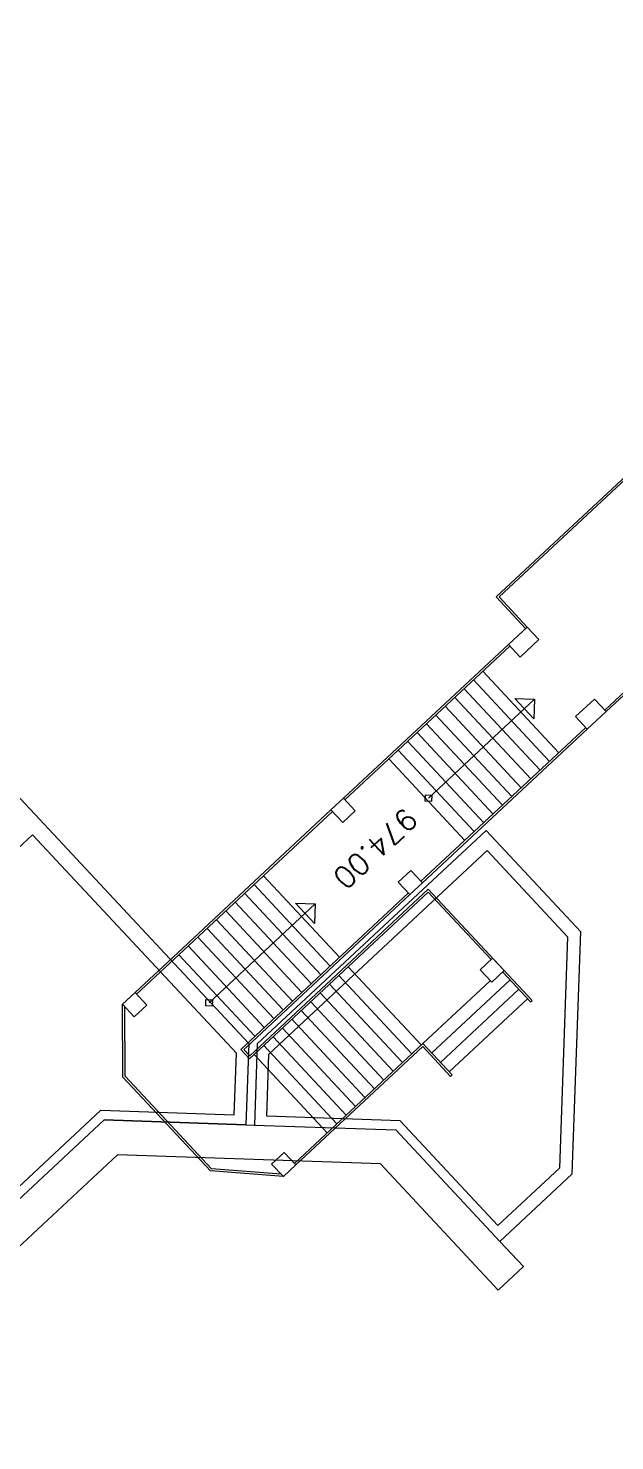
# Model space of a CAD drawing. Header units: inches. Extents: x 733725 to 1472938, y 4017711 to 8040520.
# Drawn here: x 734764.29 to 734777.98, y 4018793.85 to 4018826.82 of the extents above; entities that cross this region are included whole.
import ezdxf
from ezdxf.enums import TextEntityAlignment as Align

# ---------------------------------------------------------------- set-up
doc = ezdxf.new("R2010")
doc.units = ezdxf.units.IN
doc.header["$MEASUREMENT"] = 0
doc.layers.add('H-HARAM3', color=123, linetype='Continuous', lineweight=5)
doc.layers.add('H-MAFSALL', color=31, linetype='Continuous', lineweight=13)
doc.styles.add('ROMANS', font='romans')

msp = doc.modelspace()

# ---------------------------------------------------------------- hatches: boundary and pattern name
at = {"layer": 'H-MAFSALL'}
h = msp.add_hatch(dxfattribs=at)
h.set_pattern_fill('ANGLE', color=256, scale=0.3, angle=45, style=0)
h.set_pattern_definition([(44.999999983, (-0.0012, 0.0002), (-1.4817422595, 1.4817422604), [1.524, -0.5715]), (134.999999983, (-0.0012, 0.0002), (-1.4817422604, -1.4817422595), [1.524, -0.5715])])
edge = h.paths.add_edge_path(flags=16)
edge.add_arc((734483.445, 4019138.19), 8, -50, 310)
edge = h.paths.add_edge_path(flags=16)
edge.add_arc((735041.69, 4018744.78), 5, 130, 310)
edge.add_arc((735041.69, 4018744.78), 5, -50, 130)
edge = h.paths.add_edge_path(flags=16)
edge.add_arc((734929.449, 4018650.032), 10, 307.1029, 310)
edge.add_line((734935.877, 4018642.372), (734935.481, 4018642.057))
edge = h.paths.add_edge_path(flags=16)
edge.add_arc((734448.304, 4018988.959), 5, -50, 310)
edge = h.paths.add_edge_path(flags=16)
edge.add_arc((734929.449, 4018650.032), 10, -50, 310)
edge = h.paths.add_edge_path()
edge.add_line((734470.495, 4018819.804), (734535.003, 4018852.189))
edge.add_line((734535.003, 4018852.189), (734535.003, 4018852.189))
edge.add_line((734535.003, 4018852.189), (734572.914, 4018810.916))
edge.add_arc((734615.714, 4018815.067), 43, 185.5397, 259.5981)
edge.add_line((734607.95, 4018772.774), (734656.259, 4018720.181))
edge.add_line((734656.259, 4018720.181), (734681.017, 4018702.881))
edge.add_line((734681.017, 4018702.881), (734689.467, 4018687.669))
edge.add_line((734689.467, 4018687.669), (734694.857, 4018680.12))
edge.add_line((734694.857, 4018680.12), (734719.321, 4018651.346))
edge.add_line((734719.321, 4018651.346), (734735.321, 4018631.946))
edge.add_line((734735.321, 4018631.946), (734738.811, 4018624.304))
edge.add_line((734738.811, 4018624.304), (734748.26, 4018603.512))
edge.add_line((734748.26, 4018603.512), (734747.516, 4018601.656))
edge.add_arc((734785.506, 4018511.871), 97.491, 107.72929, 112.93457, ccw=False)
edge.add_arc((734656.551, 4018541.881), 117.492, 25.08126, 32.34036, ccw=False)
edge.add_line((734762.964, 4018591.686), (734809.18, 4018581.942))
edge.add_line((734809.18, 4018581.942), (734866.219, 4018571.729))
edge.add_line((734866.219, 4018571.729), (734867.898, 4018578.513))
edge.add_line((734867.898, 4018578.513), (734907.725, 4018615.005))
edge.add_line((734907.725, 4018615.005), (734912.431, 4018609.829))
edge.add_line((734912.431, 4018609.829), (734975.64, 4018667.103))
edge.add_line((734975.64, 4018667.103), (734970.981, 4018672.229))
edge.add_line((734970.981, 4018672.229), (735032.04, 4018727.74))
edge.add_line((735032.04, 4018727.74), (735037.306, 4018722.006))
edge.add_line((735037.306, 4018722.006), (735052.413, 4018735.663))
edge.add_line((735052.413, 4018735.663), (735059.338, 4018741.922))
edge.add_line((735059.338, 4018741.922), (735066.401, 4018748.341))
edge.add_line((735066.401, 4018748.341), (735061.106, 4018754.165))
edge.add_line((735061.106, 4018754.165), (735117.118, 4018805.091))
edge.add_line((735117.118, 4018805.091), (735104.817, 4018818.622))
edge.add_line((735104.817, 4018818.622), (734958.677, 4018685.762))
edge.add_line((734958.677, 4018685.762), (734951.519, 4018693.635))
edge.add_line((734951.519, 4018693.635), (734933.872, 4018677.591))
edge.add_line((734933.872, 4018677.591), (734905.385, 4018651.693))
edge.add_line((734905.385, 4018651.693), (734888.108, 4018635.985))
edge.add_line((734888.108, 4018635.985), (734892.767, 4018630.86))
edge.add_line((734892.767, 4018630.86), (734854.667, 4018596.221))
edge.add_line((734854.667, 4018596.221), (734784.293, 4018608.823))
edge.add_arc((734788.7, 4018633.431), 25, 217.1653, 259.8479, ccw=False)
edge.add_line((734768.777, 4018618.328), (734704.047, 4018703.715))
edge.add_line((734704.047, 4018703.715), (734708.534, 4018710.947))
edge.add_line((734708.534, 4018710.947), (734700.207, 4018716.114))
edge.add_line((734700.207, 4018716.114), (734704.039, 4018722.289))
edge.add_line((734704.039, 4018722.289), (734698.091, 4018725.98))
edge.add_line((734698.091, 4018725.98), (734702.273, 4018732.721))
edge.add_line((734702.273, 4018732.721), (734702.336, 4018732.679))
edge.add_arc((734708.117, 4018741.415), 10.475, 236.5024, 314.0512)
edge.add_line((734715.401, 4018733.886), (734717.159, 4018735.485))
edge.add_line((734717.159, 4018735.485), (734722.231, 4018740.095))
edge.add_line((734722.231, 4018740.095), (734720.065, 4018742.478))
edge.add_line((734720.065, 4018742.478), (734726.132, 4018747.994))
edge.add_line((734726.132, 4018747.994), (734719.41, 4018755.387))
edge.add_line((734719.41, 4018755.387), (734713.218, 4018749.758))
edge.add_line((734713.218, 4018749.758), (734710.291, 4018752.978))
edge.add_line((734710.291, 4018752.978), (734716.483, 4018758.607))
edge.add_line((734716.483, 4018758.607), (734709.759, 4018766.003))
edge.add_line((734709.759, 4018766.003), (734703.567, 4018760.373))
edge.add_line((734703.567, 4018760.373), (734700.64, 4018763.593))
edge.add_line((734700.64, 4018763.593), (734706.832, 4018769.222))
edge.add_line((734706.832, 4018769.222), (734700.111, 4018776.616))
edge.add_line((734700.111, 4018776.616), (734694.4, 4018771.424))
edge.add_line((734694.4, 4018771.424), (734692.234, 4018773.807))
edge.add_line((734692.234, 4018773.807), (734686.631, 4018768.713))
edge.add_line((734686.631, 4018768.713), (734683.931, 4018766.258))
edge.add_arc((734691.488, 4018755.604), 13.062, 125.3471, 234.1486)
edge.add_line((734683.838, 4018745.017), (734679.674, 4018738.306))
edge.add_line((734679.674, 4018738.306), (734673.726, 4018741.996))
edge.add_line((734673.726, 4018741.996), (734673.41, 4018741.491))
edge.add_line((734673.41, 4018741.491), (734673.274, 4018741.576))
edge.add_line((734673.274, 4018741.576), (734669.424, 4018735.372))
edge.add_line((734669.424, 4018735.372), (734662.891, 4018739.425))
edge.add_line((734662.891, 4018739.425), (734661.12, 4018740.524))
edge.add_line((734661.12, 4018740.524), (734662.269, 4018742.424))
edge.add_line((734662.269, 4018742.424), (734639.091, 4018767.919))
edge.add_line((734639.091, 4018767.919), (734644.863, 4018773.166))
edge.add_line((734644.863, 4018773.166), (734641.27, 4018777.117))
edge.add_line((734641.27, 4018777.117), (734635.499, 4018771.87))
edge.add_line((734635.499, 4018771.87), (734624.539, 4018783.924))
edge.add_line((734624.539, 4018783.924), (734623.801, 4018783.25))
edge.add_line((734623.801, 4018783.25), (734611.491, 4018796.79))
edge.add_line((734611.491, 4018796.79), (734615.969, 4018800.904))
edge.add_line((734615.969, 4018800.904), (734613.206, 4018803.943))
edge.add_line((734613.206, 4018803.943), (734611.359, 4018802.264))
edge.add_line((734611.359, 4018802.264), (734611.02, 4018802.637))
edge.add_line((734611.02, 4018802.637), (734608.08, 4018802.777))
edge.add_line((734608.08, 4018802.777), (734607.708, 4018802.438))
edge.add_line((734607.708, 4018802.438), (734600.959, 4018809.861))
edge.add_line((734600.959, 4018809.861), (734601.332, 4018810.2))
edge.add_line((734601.332, 4018810.2), (734601.471, 4018813.14))
edge.add_line((734601.471, 4018813.14), (734601.133, 4018813.512))
edge.add_line((734601.133, 4018813.512), (734602.98, 4018815.191))
edge.add_line((734602.98, 4018815.191), (734600.195, 4018818.254))
edge.add_line((734600.195, 4018818.254), (734595.696, 4018814.164))
edge.add_line((734595.696, 4018814.164), (734583.386, 4018827.704))
edge.add_line((734583.386, 4018827.704), (734584.128, 4018828.375))
edge.add_line((734584.128, 4018828.375), (734573.169, 4018840.43))
edge.add_line((734573.169, 4018840.43), (734578.94, 4018845.677))
edge.add_line((734578.94, 4018845.677), (734575.348, 4018849.628))
edge.add_line((734575.348, 4018849.628), (734569.576, 4018844.381))
edge.add_line((734569.576, 4018844.381), (734546.398, 4018869.875))
edge.add_line((734546.398, 4018869.875), (734544.397, 4018868.912))
edge.add_line((734544.397, 4018868.912), (734540.057, 4018877.668))
edge.add_line((734540.057, 4018877.668), (734546.599, 4018880.911))
edge.add_line((734546.599, 4018880.911), (734546.526, 4018881.057))
edge.add_line((734546.526, 4018881.057), (734547.06, 4018881.322))
edge.add_line((734547.06, 4018881.322), (734543.952, 4018887.593))
edge.add_line((734543.952, 4018887.593), (734551.028, 4018891.101))
edge.add_arc((734562.294, 4018897.711), 13.062, 210.4016, 319.2031)
edge.add_line((734572.182, 4018889.177), (734580.485, 4018896.725))
edge.add_line((734580.485, 4018896.725), (734578.319, 4018899.107))
edge.add_line((734578.319, 4018899.107), (734584.029, 4018904.299))
edge.add_line((734584.029, 4018904.299), (734577.183, 4018911.579))
edge.add_line((734577.183, 4018911.579), (734571.116, 4018906.063))
edge.add_line((734571.116, 4018906.063), (734568.189, 4018909.283))
edge.add_line((734568.189, 4018909.283), (734574.256, 4018914.799))
edge.add_line((734574.256, 4018914.799), (734567.532, 4018922.195))
edge.add_line((734567.532, 4018922.195), (734561.465, 4018916.679))
edge.add_line((734561.465, 4018916.679), (734558.538, 4018919.898))
edge.add_line((734558.538, 4018919.898), (734564.605, 4018925.414))
edge.add_line((734564.605, 4018925.414), (734558.008, 4018932.921))
edge.add_line((734558.008, 4018932.921), (734551.941, 4018927.405))
edge.add_line((734551.941, 4018927.405), (734549.774, 4018929.787))
edge.add_line((734549.774, 4018929.787), (734542.945, 4018923.578))
edge.add_arc((734549.637, 4018915.633), 10.388, 130.1084, 208.8482)
edge.add_line((734540.538, 4018910.621), (734533.43, 4018907.097))
edge.add_line((734533.43, 4018907.097), (734530.321, 4018913.369))
edge.add_line((734530.321, 4018913.369), (734523.81, 4018910.141))
edge.add_line((734523.81, 4018910.141), (734519.422, 4018918.991))
edge.add_line((734519.422, 4018918.991), (734518.414, 4018918.49))
edge.add_line((734518.414, 4018918.49), (734483.652, 4018963.612))
edge.add_line((734483.652, 4018963.612), (734466.216, 4018986.25))
edge.add_arc((734446.342, 4018986.524), 19.876, -0.7881, 95.2465)
edge.add_line((734444.525, 4019006.316), (734441.745, 4019010.015))
edge.add_arc((734457.733, 4019022.03), 20, 159.6381, 216.9245, ccw=False)
edge.add_line((734438.983, 4019028.989), (734449.624, 4019057.661))
edge.add_arc((734468.375, 4019050.702), 20, 132.2751, 159.6381, ccw=False)
edge.add_line((734454.921, 4019065.5), (734492.174, 4019099.369))
edge.add_line((734492.174, 4019099.369), (734492.352, 4019103.094))
edge.add_line((734492.352, 4019103.094), (734518.495, 4019128.91))
edge.add_line((734518.495, 4019128.91), (734515.932, 4019129.032))
edge.add_line((734515.932, 4019129.032), (734509.618, 4019135.985))
edge.add_line((734509.618, 4019135.985), (734510.13, 4019146.749))
edge.add_line((734510.13, 4019146.749), (734519.735, 4019155.04))
edge.add_line((734519.735, 4019155.04), (734521.152, 4019171.133))
edge.add_line((734521.152, 4019171.133), (734507.472, 4019199.486))
edge.add_line((734507.472, 4019199.486), (734476.686, 4019171.099))
edge.add_line((734476.686, 4019171.099), (734472.574, 4019167.308))
edge.add_line((734472.574, 4019167.308), (734466.913, 4019162.087))
edge.add_line((734466.913, 4019162.087), (734466.392, 4019149.251))
edge.add_line((734466.392, 4019149.251), (734473.058, 4019142.023))
edge.add_line((734473.058, 4019142.023), (734470.728, 4019136.003))
edge.add_line((734470.728, 4019136.003), (734468.209, 4019122.907))
edge.add_line((734468.209, 4019122.907), (734466.607, 4019104.847))
edge.add_line((734466.607, 4019104.847), (734464.67, 4019103.328))
edge.add_line((734464.67, 4019103.328), (734460.43, 4019099.47))
edge.add_line((734460.43, 4019099.47), (734439.912, 4019080.557))
edge.add_arc((734466.972, 4019051.099), 40, 132.5703, 159.9333)
edge.add_line((734429.4, 4019064.824), (734425.787, 4019054.932))
edge.add_arc((734492.611, 4019019.499), 75.638, 152.06563, 155.27115)
edge.add_line((734423.91, 4019051.14), (734418.436, 4019034.299))
edge.add_line((734418.436, 4019034.299), (734418.393, 4019032.833))
edge.add_arc((734464.107, 4019027.499), 46.024, 173.3446, 190.8662)
edge.add_arc((734458.101, 4019026.815), 40, 191.5252, 222.5703)
edge.add_line((734428.643, 4018999.755), (734431.55, 4018996.591))
edge.add_arc((734450.637, 4018990.594), 20.007, 162.5586, 282.582)
edge.add_line((734454.995, 4018971.068), (734472.935, 4018951.538))
edge.add_line((734472.935, 4018951.538), (734489.366, 4018933.651))
edge.add_line((734489.366, 4018933.651), (734498.083, 4018916.295))
edge.add_line((734498.083, 4018916.295), (734467.009, 4018900.695))
edge.add_line((734467.009, 4018900.695), (734457.734, 4018896.038))
edge.add_line((734457.734, 4018896.038), (734446.846, 4018890.572))
edge.add_line((734446.846, 4018890.572), (734436.474, 4018885.365))
edge.add_line((734436.474, 4018885.365), (734448.8, 4018875.981))
edge.add_line((734448.8, 4018875.981), (734461.775, 4018837.145))
edge.add_line((734461.775, 4018837.145), (734470.495, 4018819.804))

# ---------------------------------------------------------------- linework, layer by layer
at = {"layer": 'H-HARAM3'}
for p, q in [((734783.905, 4018821.66), (734775.208, 4018813.547)), ((734783.905, 4018821.66), (734775.208, 4018813.547)), ((734783.903, 4018821.589), (734775.278, 4018813.544)), ((734783.903, 4018821.589), (734775.278, 4018813.544)), ((734786.365, 4018818.949), (734777.741, 4018810.905)), ((734786.365, 4018818.949), (734777.741, 4018810.905)), ((734786.399, 4018818.913), (734777.775, 4018810.868)), ((734786.399, 4018818.913), (734777.775, 4018810.868)), ((734758.445, 4018814.901), (734769.435, 4018803.119)), ((734758.445, 4018814.901), (734769.435, 4018803.119)), ((734775.897, 4018812.808), (734775.208, 4018813.547)), ((734775.897, 4018812.808), (734775.208, 4018813.547)), ((734775.933, 4018812.842), (734775.278, 4018813.544)), ((734775.933, 4018812.842), (734775.278, 4018813.544)), ((734775.494, 4018812.433), (734775.933, 4018812.842)), ((734775.494, 4018812.433), (734775.933, 4018812.842)), ((734775.933, 4018812.842), (734776.206, 4018812.55)), ((734775.933, 4018812.842), (734776.206, 4018812.55)), ((734776.206, 4018812.55), (734775.767, 4018812.141)), ((734776.206, 4018812.55), (734775.767, 4018812.141)), ((734775.494, 4018812.433), (734771.648, 4018808.845)), ((734775.494, 4018812.433), (734771.648, 4018808.845)), ((734775.529, 4018812.397), (734771.682, 4018808.809)), ((734775.529, 4018812.397), (734771.682, 4018808.809)), ((734775.767, 4018812.141), (734775.494, 4018812.433)), ((734775.767, 4018812.141), (734775.494, 4018812.433)), ((734774.681, 4018811.606), (734776.455, 4018809.705)), ((734774.681, 4018811.606), (734776.455, 4018809.705)), ((734774.9, 4018811.811), (734776.674, 4018809.909)), ((734774.9, 4018811.811), (734776.674, 4018809.909)), ((734774.242, 4018811.197), (734776.016, 4018809.296)), ((734774.242, 4018811.197), (734776.016, 4018809.296)), ((734774.462, 4018811.401), (734776.235, 4018809.5)), ((734774.462, 4018811.401), (734776.235, 4018809.5)), ((734773.63, 4018808.848), (734776.104, 4018811.156)), ((734773.63, 4018808.848), (734776.104, 4018811.156)), ((734774.023, 4018810.992), (734775.796, 4018809.091)), ((734774.023, 4018810.992), (734775.796, 4018809.091)), ((734776.088, 4018810.699), (734775.648, 4018811.172)), ((734775.648, 4018811.172), (734776.104, 4018811.156)), ((734776.088, 4018810.699), (734775.648, 4018811.172)), ((734775.648, 4018811.172), (734776.104, 4018811.156)), ((734776.104, 4018811.156), (734776.088, 4018810.699)), ((734776.104, 4018811.156), (734776.088, 4018810.699)), ((734777.063, 4018810.751), (734777.502, 4018811.161)), ((734777.063, 4018810.751), (734777.502, 4018811.161)), ((734777.775, 4018810.868), (734777.336, 4018810.459)), ((734777.775, 4018810.868), (734777.336, 4018810.459)), ((734777.502, 4018811.161), (734777.775, 4018810.868)), ((734777.502, 4018811.161), (734777.775, 4018810.868)), ((734773.584, 4018810.583), (734775.358, 4018808.682)), ((734773.584, 4018810.583), (734775.358, 4018808.682)), ((734773.804, 4018810.788), (734775.577, 4018808.886)), ((734773.804, 4018810.788), (734775.577, 4018808.886)), ((734777.336, 4018810.459), (734777.063, 4018810.751)), ((734777.336, 4018810.459), (734777.063, 4018810.751)), ((734773.365, 4018810.378), (734775.138, 4018808.477)), ((734773.365, 4018810.378), (734775.138, 4018808.477)), ((734777.302, 4018810.495), (734773.455, 4018806.907)), ((734777.302, 4018810.495), (734773.455, 4018806.907)), ((734777.336, 4018810.459), (734773.49, 4018806.871)), ((734777.336, 4018810.459), (734773.49, 4018806.871)), ((734772.926, 4018809.969), (734774.699, 4018808.068)), ((734772.926, 4018809.969), (734774.699, 4018808.068)), ((734773.145, 4018810.174), (734774.919, 4018808.272)), ((734773.145, 4018810.174), (734774.919, 4018808.272)), ((734772.707, 4018809.764), (734774.48, 4018807.863)), ((734772.707, 4018809.764), (734774.48, 4018807.863)), ((734773.552, 4018808.776), (734773.558, 4018808.926)), ((734773.552, 4018808.776), (734773.558, 4018808.926)), ((734773.558, 4018808.926), (734773.708, 4018808.92)), ((734773.558, 4018808.926), (734773.708, 4018808.92)), ((734773.708, 4018808.92), (734773.63, 4018808.848)), ((734773.708, 4018808.92), (734773.63, 4018808.848)), ((734773.708, 4018808.92), (734773.702, 4018808.77)), ((734773.708, 4018808.92), (734773.702, 4018808.77)), ((734771.355, 4018808.572), (734767.55, 4018805.023)), ((734771.355, 4018808.572), (734767.55, 4018805.023)), ((734771.355, 4018808.572), (734771.648, 4018808.845)), ((734771.355, 4018808.572), (734771.648, 4018808.845)), ((734771.628, 4018808.28), (734771.355, 4018808.572)), ((734771.628, 4018808.28), (734771.355, 4018808.572)), ((734771.921, 4018808.553), (734771.628, 4018808.28)), ((734771.921, 4018808.553), (734771.628, 4018808.28)), ((734771.648, 4018808.845), (734771.921, 4018808.553)), ((734771.648, 4018808.845), (734771.921, 4018808.553)), ((734773.702, 4018808.77), (734773.552, 4018808.776)), ((734773.702, 4018808.77), (734773.552, 4018808.776)), ((734771.389, 4018808.536), (734767.584, 4018804.986)), ((734771.389, 4018808.536), (734767.584, 4018804.986)), ((734764.395, 4018807.995), (734762.346, 4018806.084)), ((734764.395, 4018807.995), (734762.346, 4018806.084)), ((734769.147, 4018802.9), (734764.395, 4018807.995)), ((734769.147, 4018802.9), (734764.395, 4018807.995)), ((734774.975, 4018808.093), (734769.635, 4018803.112)), ((734774.975, 4018808.093), (734769.635, 4018803.112)), ((734777.181, 4018805.729), (734774.975, 4018808.093)), ((734777.181, 4018805.729), (734774.975, 4018808.093)), ((734769.906, 4018802.873), (734775.001, 4018807.626)), ((734769.906, 4018802.873), (734775.001, 4018807.626)), ((734775.001, 4018807.626), (734776.877, 4018805.615)), ((734775.001, 4018807.626), (734776.877, 4018805.615)), ((734769.781, 4018807.035), (734771.554, 4018805.134)), ((734769.781, 4018807.035), (734771.554, 4018805.134)), ((734772.924, 4018806.891), (734773.217, 4018807.163)), ((734772.924, 4018806.891), (734773.217, 4018807.163)), ((734773.217, 4018807.163), (734773.49, 4018806.871)), ((734773.217, 4018807.163), (734773.49, 4018806.871)), ((734769.342, 4018806.626), (734771.116, 4018804.725)), ((734769.342, 4018806.626), (734771.116, 4018804.725)), ((734769.357, 4018803.085), (734773.163, 4018806.635)), ((734769.357, 4018803.085), (734773.163, 4018806.635)), ((734769.391, 4018803.048), (734773.197, 4018806.598)), ((734769.391, 4018803.048), (734773.197, 4018806.598)), ((734773.624, 4018806.654), (734769.456, 4018802.766)), ((734773.624, 4018806.654), (734769.456, 4018802.766)), ((734773.626, 4018806.724), (734769.458, 4018802.837)), ((734773.626, 4018806.724), (734769.458, 4018802.837)), ((734769.561, 4018806.831), (734771.335, 4018804.929)), ((734769.561, 4018806.831), (734771.335, 4018804.929)), ((734773.197, 4018806.598), (734772.924, 4018806.891)), ((734773.197, 4018806.598), (734772.924, 4018806.891)), ((734773.49, 4018806.871), (734773.197, 4018806.598)), ((734773.49, 4018806.871), (734773.197, 4018806.598)), ((734773.624, 4018806.654), (734775.09, 4018805.082)), ((734773.624, 4018806.654), (734775.09, 4018805.082)), ((734773.626, 4018806.724), (734776.047, 4018804.129)), ((734773.626, 4018806.724), (734776.047, 4018804.129)), ((734768.51, 4018804.073), (734770.985, 4018806.38)), ((734768.51, 4018804.073), (734770.985, 4018806.38)), ((734769.123, 4018806.422), (734770.896, 4018804.52)), ((734769.123, 4018806.422), (734770.896, 4018804.52)), ((734770.528, 4018806.396), (734770.985, 4018806.38)), ((734770.969, 4018805.924), (734770.528, 4018806.396)), ((734770.528, 4018806.396), (734770.985, 4018806.38)), ((734770.969, 4018805.924), (734770.528, 4018806.396)), ((734770.985, 4018806.38), (734770.969, 4018805.924)), ((734770.985, 4018806.38), (734770.969, 4018805.924)), ((734768.684, 4018806.012), (734770.457, 4018804.111)), ((734768.684, 4018806.012), (734770.457, 4018804.111)), ((734768.903, 4018806.217), (734770.677, 4018804.316)), ((734768.903, 4018806.217), (734770.677, 4018804.316)), ((734768.245, 4018805.603), (734770.019, 4018803.702)), ((734768.245, 4018805.603), (734770.019, 4018803.702)), ((734768.465, 4018805.808), (734770.238, 4018803.906)), ((734768.465, 4018805.808), (734770.238, 4018803.906)), ((734776.877, 4018805.615), (734776.689, 4018800.215)), ((734776.877, 4018805.615), (734776.689, 4018800.215)), ((734776.984, 4018800.08), (734777.181, 4018805.729)), ((734776.984, 4018800.08), (734777.181, 4018805.729)), ((734768.026, 4018805.398), (734769.799, 4018803.497)), ((734768.026, 4018805.398), (734769.799, 4018803.497)), ((734767.55, 4018805.023), (734766.785, 4018804.309)), ((734767.55, 4018805.023), (734766.785, 4018804.309)), ((734767.584, 4018804.986), (734766.819, 4018804.273)), ((734767.584, 4018804.986), (734766.819, 4018804.273)), ((734767.806, 4018805.194), (734769.58, 4018803.292)), ((734767.806, 4018805.194), (734769.58, 4018803.292)), ((734774.834, 4018804.843), (734775.127, 4018805.116)), ((734774.834, 4018804.843), (734775.127, 4018805.116)), ((734775.127, 4018805.116), (734775.399, 4018804.823)), ((734775.127, 4018805.116), (734775.399, 4018804.823)), ((734773.245, 4018802.882), (734771.54, 4018804.71)), ((734773.245, 4018802.882), (734771.54, 4018804.71)), ((734773.464, 4018803.087), (734771.759, 4018804.915)), ((734773.464, 4018803.087), (734771.759, 4018804.915)), ((734775.533, 4018804.606), (734773.705, 4018802.901)), ((734775.533, 4018804.606), (734773.705, 4018802.901)), ((734775.107, 4018804.55), (734774.834, 4018804.843)), ((734775.107, 4018804.55), (734774.834, 4018804.843)), ((734775.399, 4018804.823), (734775.107, 4018804.55)), ((734775.399, 4018804.823), (734775.107, 4018804.55)), ((734775.363, 4018804.789), (734776.011, 4018804.095)), ((734775.363, 4018804.789), (734776.011, 4018804.095)), ((734766.492, 4018804.037), (734766.785, 4018804.309)), ((734766.492, 4018804.037), (734766.785, 4018804.309)), ((734766.785, 4018804.309), (734767.058, 4018804.017)), ((734766.785, 4018804.309), (734767.058, 4018804.017)), ((734772.806, 4018802.473), (734771.101, 4018804.301)), ((734772.806, 4018802.473), (734771.101, 4018804.301)), ((734773.025, 4018802.677), (734771.32, 4018804.505)), ((734773.025, 4018802.677), (734771.32, 4018804.505)), ((734775.073, 4018804.587), (734773.501, 4018803.121)), ((734775.073, 4018804.587), (734773.501, 4018803.121)), ((734775.738, 4018804.387), (734773.91, 4018802.682)), ((734775.738, 4018804.387), (734773.91, 4018802.682)), ((734766.502, 4018802.34), (734766.492, 4018804.037)), ((734766.765, 4018803.744), (734766.492, 4018804.037)), ((734766.502, 4018802.34), (734766.492, 4018804.037)), ((734766.765, 4018803.744), (734766.492, 4018804.037)), ((734766.552, 4018802.36), (734766.543, 4018803.983)), ((734766.552, 4018802.36), (734766.543, 4018803.983)), ((734767.058, 4018804.017), (734766.765, 4018803.744)), ((734767.058, 4018804.017), (734766.765, 4018803.744)), ((734768.433, 4018804), (734768.438, 4018804.15)), ((734768.433, 4018804), (734768.438, 4018804.15)), ((734768.583, 4018803.995), (734768.433, 4018804)), ((734768.583, 4018803.995), (734768.433, 4018804)), ((734768.438, 4018804.15), (734768.588, 4018804.145)), ((734768.438, 4018804.15), (734768.588, 4018804.145)), ((734768.588, 4018804.145), (734768.51, 4018804.073)), ((734768.588, 4018804.145), (734768.51, 4018804.073)), ((734768.588, 4018804.145), (734768.583, 4018803.995)), ((734768.588, 4018804.145), (734768.583, 4018803.995)), ((734772.587, 4018802.268), (734770.882, 4018804.096)), ((734772.587, 4018802.268), (734770.882, 4018804.096)), ((734775.943, 4018804.168), (734774.114, 4018802.462)), ((734775.943, 4018804.168), (734774.114, 4018802.462)), ((734776.011, 4018804.095), (734776.047, 4018804.129)), ((734776.011, 4018804.095), (734776.047, 4018804.129)), ((734772.148, 4018801.859), (734770.443, 4018803.687)), ((734772.148, 4018801.859), (734770.443, 4018803.687)), ((734772.367, 4018802.063), (734770.662, 4018803.891)), ((734772.367, 4018802.063), (734770.662, 4018803.891)), ((734771.929, 4018801.654), (734770.223, 4018803.482)), ((734771.929, 4018801.654), (734770.223, 4018803.482)), ((734769.251, 4018802.986), (734769.357, 4018803.085)), ((734769.251, 4018802.986), (734769.357, 4018803.085)), ((734769.456, 4018802.766), (734769.251, 4018802.986)), ((734769.456, 4018802.766), (734769.251, 4018802.986)), ((734769.321, 4018802.983), (734769.391, 4018803.048)), ((734769.321, 4018802.983), (734769.391, 4018803.048)), ((734769.458, 4018802.837), (734769.321, 4018802.983)), ((734769.458, 4018802.837), (734769.321, 4018802.983)), ((734769.435, 4018803.119), (734769.369, 4018801.226)), ((734769.435, 4018803.119), (734769.369, 4018801.226)), ((734769.635, 4018803.112), (734769.569, 4018801.219)), ((734769.635, 4018803.112), (734769.569, 4018801.219)), ((734771.49, 4018801.245), (734769.785, 4018803.073)), ((734771.49, 4018801.245), (734769.785, 4018803.073)), ((734771.709, 4018801.45), (734770.004, 4018803.278)), ((734771.709, 4018801.45), (734770.004, 4018803.278)), ((734770.502, 4018800.324), (734773.501, 4018803.121)), ((734770.502, 4018800.324), (734773.501, 4018803.121)), ((734770.536, 4018800.287), (734773.498, 4018803.05)), ((734770.536, 4018800.287), (734773.498, 4018803.05)), ((734774.146, 4018802.355), (734773.498, 4018803.05)), ((734774.146, 4018802.355), (734773.498, 4018803.05)), ((734774.183, 4018802.389), (734773.501, 4018803.121)), ((734774.183, 4018802.389), (734773.501, 4018803.121)), ((734769.097, 4018801.455), (734769.147, 4018802.9)), ((734769.097, 4018801.455), (734769.147, 4018802.9)), ((734771.27, 4018801.04), (734769.565, 4018802.868)), ((734771.27, 4018801.04), (734769.565, 4018802.868)), ((734769.856, 4018801.429), (734769.906, 4018802.873)), ((734769.856, 4018801.429), (734769.906, 4018802.873)), ((734768.548, 4018800.147), (734766.502, 4018802.34)), ((734768.548, 4018800.147), (734766.502, 4018802.34)), ((734766.552, 4018802.36), (734768.571, 4018800.195)), ((734766.552, 4018802.36), (734768.571, 4018800.195)), ((734774.146, 4018802.355), (734774.183, 4018802.389)), ((734774.146, 4018802.355), (734774.183, 4018802.389)), ((734766.067, 4018801.341), (734763.468, 4018798.916)), ((734763.468, 4018798.916), (734766.067, 4018801.341)), ((734763.468, 4018798.916), (734766.067, 4018801.341)), ((734766.067, 4018801.341), (734763.468, 4018798.916)), ((734763.537, 4018799.282), (734765.983, 4018801.564)), ((734763.537, 4018799.282), (734765.983, 4018801.564)), ((734765.983, 4018801.564), (734769.097, 4018801.455)), ((734765.983, 4018801.564), (734769.097, 4018801.455)), ((734769.369, 4018801.226), (734766.067, 4018801.341)), ((734766.067, 4018801.341), (734769.369, 4018801.226)), ((734769.369, 4018801.226), (734766.067, 4018801.341)), ((734766.067, 4018801.341), (734769.369, 4018801.226)), ((734772.97, 4018801.321), (734769.856, 4018801.429)), ((734772.97, 4018801.321), (734769.856, 4018801.429)), ((734775.251, 4018798.874), (734772.97, 4018801.321)), ((734775.251, 4018798.874), (734772.97, 4018801.321)), ((734769.369, 4018801.226), (734769.569, 4018801.219)), ((734769.369, 4018801.226), (734769.569, 4018801.219)), ((734769.569, 4018801.219), (734772.871, 4018801.104)), ((734769.569, 4018801.219), (734772.871, 4018801.104)), ((734769.569, 4018801.219), (734772.871, 4018801.104)), ((734769.569, 4018801.219), (734772.871, 4018801.104)), ((734772.871, 4018801.104), (734775.295, 4018798.505)), ((734772.871, 4018801.104), (734775.295, 4018798.505)), ((734772.871, 4018801.104), (734775.295, 4018798.505)), ((734772.871, 4018801.104), (734775.295, 4018798.505)), ((734766.372, 4018800.525), (734763.428, 4018797.779)), ((734766.372, 4018800.525), (734763.428, 4018797.779)), ((734772.51, 4018800.311), (734766.372, 4018800.525)), ((734772.51, 4018800.311), (734766.372, 4018800.525)), ((734769.971, 4018800.307), (734770.264, 4018800.58)), ((734769.971, 4018800.307), (734770.264, 4018800.58)), ((734770.264, 4018800.58), (734770.536, 4018800.287)), ((734770.264, 4018800.58), (734770.536, 4018800.287)), ((734770.244, 4018800.015), (734768.548, 4018800.147)), ((734770.244, 4018800.015), (734768.548, 4018800.147)), ((734770.194, 4018800.069), (734768.571, 4018800.195)), ((734770.194, 4018800.069), (734768.571, 4018800.195)), ((734770.244, 4018800.015), (734769.971, 4018800.307)), ((734770.244, 4018800.015), (734769.971, 4018800.307)), ((734770.244, 4018800.015), (734770.536, 4018800.287)), ((734770.244, 4018800.015), (734770.536, 4018800.287)), ((734775.256, 4018797.368), (734772.51, 4018800.311)), ((734775.256, 4018797.368), (734772.51, 4018800.311)), ((734776.689, 4018800.215), (734775.251, 4018798.874)), ((734776.689, 4018800.215), (734775.251, 4018798.874)), ((734775.295, 4018798.505), (734776.984, 4018800.08)), ((734775.295, 4018798.505), (734776.984, 4018800.08)), ((734775.295, 4018798.505), (734775.844, 4018797.917)), ((734775.295, 4018798.505), (734775.844, 4018797.917)), ((734775.844, 4018797.917), (734775.256, 4018797.368)), ((734775.844, 4018797.917), (734775.256, 4018797.368))]:
    msp.add_line(p, q, dxfattribs=at)

# ---------------------------------------------------------------- texts
at = {"layer": 'H-HARAM3', "style": 'ROMANS', "oblique": 0}
msp.add_text('974.00', height=0.5, rotation=223.0075, dxfattribs=at).set_placement((734773.424, 4018808.292), align=Align.TOP_LEFT)
msp.add_text('974.00', height=0.5, rotation=223.0075, dxfattribs=at).set_placement((734773.424, 4018808.292), align=Align.TOP_LEFT)

doc.saveas('drawing.dxf')
